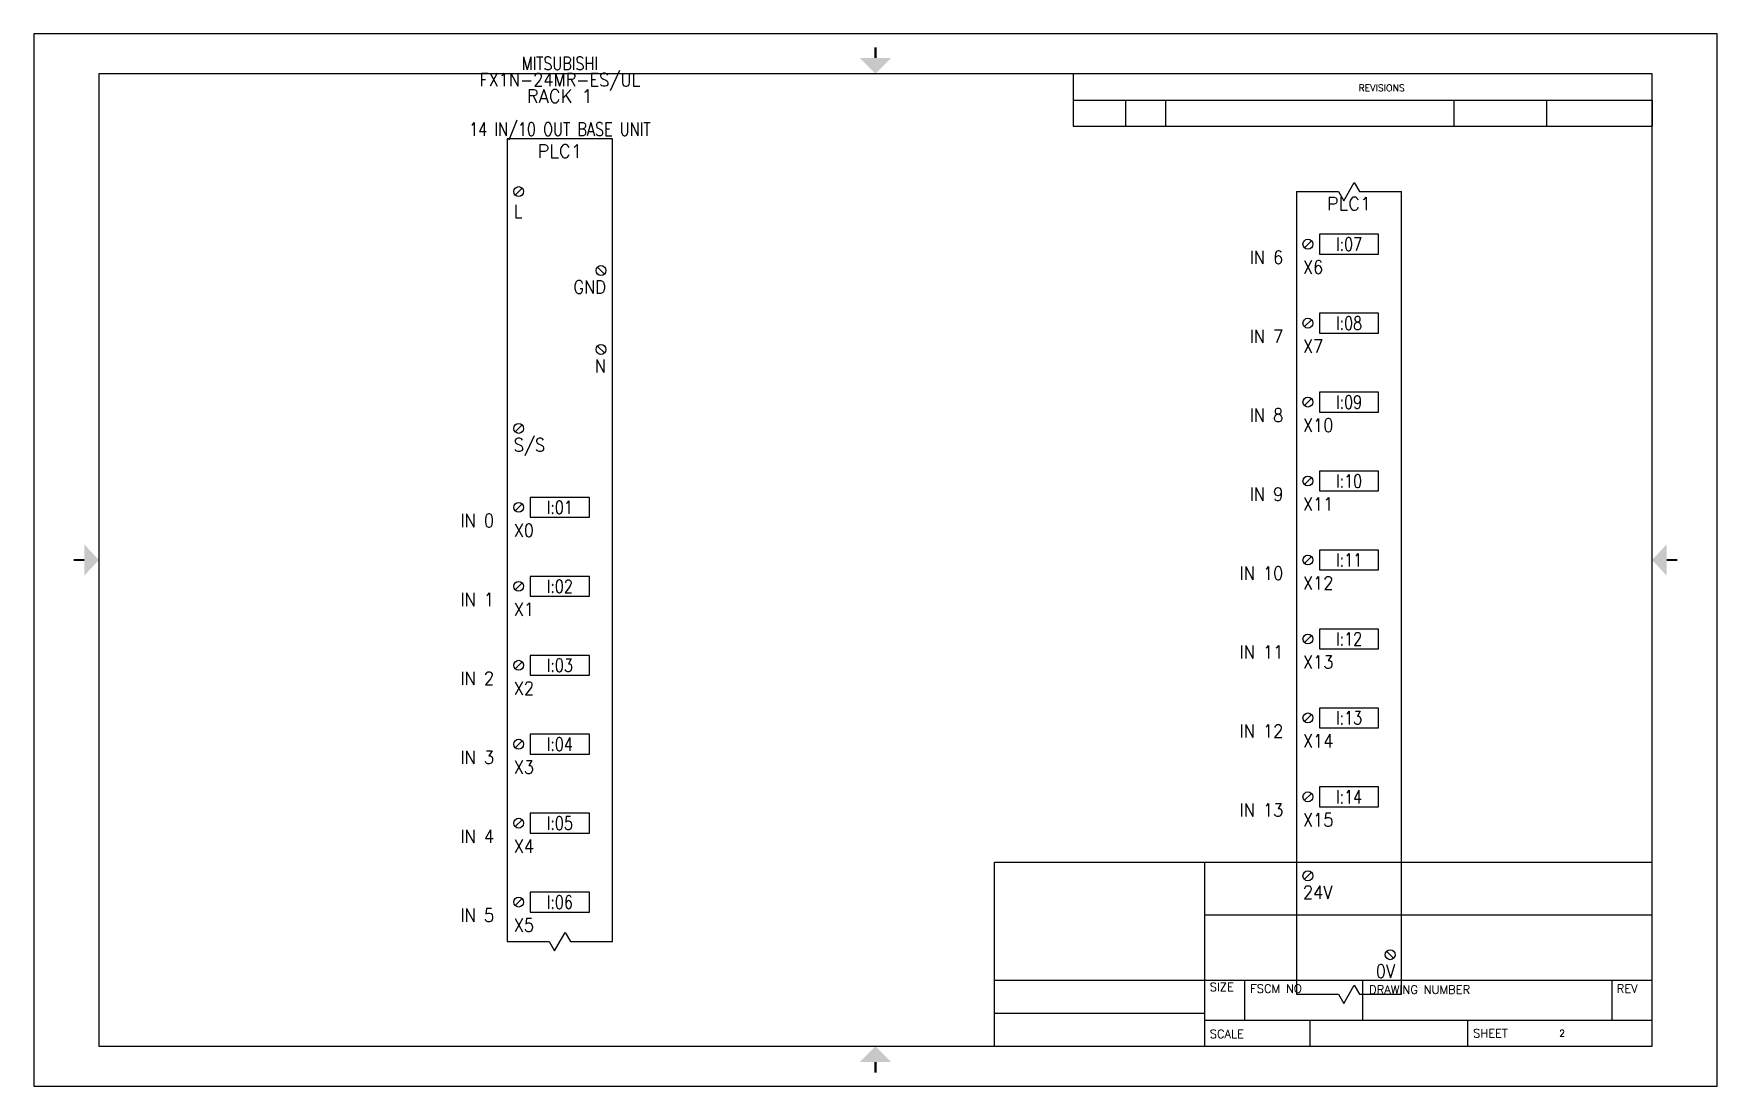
# Model space of a CAD drawing. Header units: inches. Extents: x 0 to 16, y 0 to 10.
import ezdxf
from ezdxf.enums import TextEntityAlignment as Align

# ---------------------------------------------------------------- set-up
doc = ezdxf.new("R2010")
doc.units = ezdxf.units.IN
doc.header["$MEASUREMENT"] = 0
for name, color, linetype in [('DESC', 1, 'Continuous'), ('MISC', 2, 'Continuous'), ('SYMS', 7, 'Continuous'), ('TAGS', 51, 'Continuous'), ('TB_LABELS', 1, 'Continuous'), ('TERMS', 4, 'Continuous'), ('Title Block', 7, 'Continuous'), ('Viewport', 7, 'Continuous')]:
    doc.layers.add(name, color=color, linetype=linetype)
doc.styles.add('Roman', font='romans')
doc.styles.add('WD', font='romans.shx')

# ---------------------------------------------------------------- blocks, each defined once
blk = doc.blocks.new('ANSI_border_B')
at = {"layer": 'Title Block'}
for p, q in [((0, 10), (0, 0)), ((16, 10), (0, 10)), ((16, 0), (16, 10)), ((0.62, 9.62), (0.62, 0.38)), ((15.38, 9.62), (0.62, 9.62)), ((9.88, 9.62), (9.88, 9.37)), ((15.38, 0.38), (15.38, 9.62)), ((9.88, 9.37), (15.38, 9.37)), ((0.62, 0.38), (15.38, 0.38)), ((0, 0), (16, 0))]:
    blk.add_line(p, q, dxfattribs=at)
at = {"layer": 'Title Block', "const_width": 0.02}
for points in [[(8, 9.87), (8, 9.77)], [(0.38, 5), (0.48, 5)], [(15.62, 5), (15.52, 5)], [(8, 0.13), (8, 0.23)]]:
    blk.add_lwpolyline(points, dxfattribs=at)
at = {"layer": 'Title Block'}
for points in [[(7.85, 9.77), (8.15, 9.77), (8, 9.62)], [(0.48, 4.85), (0.48, 5.15), (0.62, 5)], [(15.52, 4.85), (15.52, 5.15), (15.38, 5)], [(7.85, 0.23), (8.15, 0.23), (8, 0.38)]]:
    blk.add_solid(points, dxfattribs=at)
at = {"layer": 'Title Block', "style": 'Roman'}
blk.add_text('REVISIONS', height=0.065, dxfattribs=at).set_placement((12.5902, 9.4525))
blk = doc.blocks.new('JIC_border_B')
blk.add_blockref('ANSI_border_B', (0, 0))
blk = doc.blocks.new('JIC_REVblock_B')
blk.add_line((0, 0), (0, -0.25))
at = {"layer": 'Title Block'}
for p, q in [((-5.5, 0), (0, 0)), ((-5.5, 0), (-5.5, -0.25)), ((-5, -0.25), (-5, 0)), ((-4.62, -0.25), (-4.62, 0)), ((-1.88, -0.25), (-1.88, 0)), ((-1, -0.25), (-1, 0)), ((-5.5, -0.25), (0, -0.25))]:
    blk.add_line(p, q, dxfattribs=at)
at = {"style": 'WD'}
for tag, p in [('ZONE', (-5.391, -0.16)), ('REV', (-4.92, -0.16)), ('DESCRIPTION', (-3.618, -0.16)), ('DATE', (-1.552, -0.16)), ('APPROVED', (-0.759, -0.16))]:
    blk.add_attdef(tag, p, '', height=0.065, dxfattribs=at)
at = {"style": 'WD', "flags": 1}
blk.add_attdef('WD_TB', (-4.505, -0.154), '', height=0.03, dxfattribs=at)
blk = doc.blocks.new('JIC_tblock_desc_B')
for p, q in [((0, 0), (0, 1.75)), ((-6.25, 0), (0, 0))]:
    blk.add_line(p, q)
at = {"layer": 'Title Block'}
for p, q in [((-6.25, 1.75), (0, 1.75)), ((-6.25, 0), (-6.25, 1.75)), ((-4.25, 0), (-4.25, 1.75)), ((-4.25, 1.25), (0, 1.25)), ((-6.25, 0.63), (0, 0.63)), ((-3.87, 0.25), (-3.87, 0.63)), ((-2.75, 0.25), (-2.75, 0.63)), ((-0.38, 0.25), (-0.38, 0.63)), ((-6.25, 0.315), (-4.25, 0.315)), ((-4.25, 0.25), (0, 0.25)), ((-3.25, 0), (-3.25, 0.25)), ((-1.75, 0), (-1.75, 0.25))]:
    blk.add_line(p, q, dxfattribs=at)
at = {"color": 0, "style": 'Roman', "flags": 8}
for tag, p in [('FNAME', (-15.442, 4.043)), ('REVDATE', (-15.442, 1.789)), ('USER', (-15.442, -0.38))]:
    blk.add_attdef(tag, p, '', height=0.15, rotation=90, dxfattribs=at)
at = {"style": 'WD'}
for tag, p in [('PROJDESC', (-2.125, 1.5)), ('TITLE1', (-2.125, 1.095)), ('TITLE2', (-2.125, 0.785))]:
    blk.add_attdef(tag, text='', height=0.08, dxfattribs=at).set_placement(p, align=Align.CENTER)
for tag, p in [('SIZE', (-4.162, 0.32)), ('FSCM_NO', (-3.4, 0.337)), ('DWG_NO', (-1.659, 0.337)), ('REV', (-0.265, 0.303)), ('SCALE', (-3.634, 0.069)), ('SHEET', (-0.883, 0.092))]:
    blk.add_attdef(tag, p, '', height=0.065, dxfattribs=at)
at = {"style": 'WD', "flags": 1}
blk.add_attdef('WD_TB', (-5.57, 0.177), '', height=0.086, dxfattribs=at)
at = {"layer": 'TB_LABELS', "style": 'WD'}
for s, p in [('SIZE', (-4.204, 0.604)), ('FSCM NO', (-3.819, 0.588)), ('DRAWING NUMBER', (-2.689, 0.579)), ('REV', (-0.336, 0.588)), ('SHEET', (-1.701, 0.164)), ('SCALE', (-4.204, 0.158))]:
    blk.add_text(s, height=0.08, dxfattribs=at).set_placement(p, align=Align.TOP_LEFT)
blk = doc.blocks.new('PLCIO_9B0')
at = {"layer": 'SYMS'}
for p, q in [((0.5, 0.5), (-0.5, 0.5)), ((-0.5, 0.5), (-0.5, -7.125)), ((0.5, -7.125), (0.5, 0.5)), ((-0.357, 0.033), (-0.424, -0.033)), ((0.357, -0.717), (0.424, -0.783)), ((0.357, -1.467), (0.424, -1.533)), ((-0.357, -2.217), (-0.424, -2.283)), ((-0.357, -2.967), (-0.424, -3.033)), ((0.281, -2.906), (-0.281, -2.906)), ((-0.281, -2.906), (-0.281, -3.094)), ((0.281, -3.094), (0.281, -2.906)), ((-0.281, -3.094), (0.281, -3.094)), ((0.281, -3.656), (-0.281, -3.656)), ((-0.281, -3.656), (-0.281, -3.844)), ((0.281, -3.844), (0.281, -3.656)), ((-0.357, -3.717), (-0.424, -3.783)), ((-0.281, -3.844), (0.281, -3.844)), ((-0.357, -4.467), (-0.424, -4.533)), ((0.281, -4.406), (-0.281, -4.406)), ((-0.281, -4.406), (-0.281, -4.594)), ((0.281, -4.594), (0.281, -4.406)), ((-0.281, -4.594), (0.281, -4.594)), ((-0.357, -5.217), (-0.424, -5.283)), ((0.281, -5.156), (-0.281, -5.156)), ((-0.281, -5.156), (-0.281, -5.344)), ((0.281, -5.344), (0.281, -5.156)), ((-0.281, -5.344), (0.281, -5.344)), ((0.281, -5.906), (-0.281, -5.906)), ((-0.281, -5.906), (-0.281, -6.094)), ((0.281, -6.094), (0.281, -5.906)), ((-0.357, -5.967), (-0.424, -6.033)), ((-0.281, -6.094), (0.281, -6.094)), ((-0.357, -6.717), (-0.424, -6.783)), ((0.281, -6.656), (-0.281, -6.656)), ((-0.281, -6.656), (-0.281, -6.844)), ((0.281, -6.844), (0.281, -6.656)), ((-0.281, -6.844), (0.281, -6.844)), ((-0.05, -7.212), (0.05, -7.038)), ((0.05, -7.038), (0.1, -7.125)), ((-0.5, -7.125), (-0.1, -7.125)), ((-0.1, -7.125), (-0.05, -7.212)), ((0.1, -7.125), (0.5, -7.125))]:
    blk.add_line(p, q, dxfattribs=at)
for centre in [(-0.391, 0), (0.391, -0.75), (0.391, -1.5), (-0.391, -2.25), (-0.391, -3), (-0.391, -3.75), (-0.391, -4.5), (-0.391, -5.25), (-0.391, -6), (-0.391, -6.75)]:
    blk.add_circle(centre, 0.0469, dxfattribs=at)
at = {"layer": 'SYMS', "style": 'WD'}
for tag, width, p in [('INST', 0.8, (0, 1.482)), ('MFG', 0.8, (0, 1.156)), ('LOC', 0.8, (0, 1.312)), ('CAT', 0.9, (0, 1)), ('DESC', 0.8, (0, 0.53))]:
    blk.add_attdef(tag, text='', height=0.125, dxfattribs=dict(at, width=width)).set_placement(p, align=Align.CENTER)
for tag, p in [('LINE1', (0, 0.844)), ('LINE2', (0, 0.688)), ('TAG', (0, 0.322))]:
    blk.add_attdef(tag, text='', height=0.125, dxfattribs=at).set_placement(p, align=Align.CENTER)
at = {"layer": 'SYMS', "linetype": 'Continuous', "style": 'WD', "flags": 9}
blk.add_attdef('ASSYCODE', text='', height=0.01, dxfattribs=at).set_placement((0.23, 1.071), align=Align.CENTER)
at = {"layer": 'SYMS', "style": 'WD', "flags": 1}
for tag, p in [('X4TERM01', (-0.438, 0)), ('X1TERM02', (0.438, -0.75)), ('X1TERM03', (0.438, -1.5)), ('X4TERM04', (-0.438, -2.25)), ('X4TERM05', (-0.438, -3)), ('X4TERM06', (-0.438, -3.75)), ('X4TERM07', (-0.438, -4.5)), ('X4TERM08', (-0.438, -5.25)), ('X4TERM09', (-0.438, -6)), ('X4TERM10', (-0.438, -6.75))]:
    blk.add_attdef(tag, p, '', height=0.01, dxfattribs=at)
at = {"layer": 'SYMS', "style": 'WD'}
for tag, width, p in [('TERMDESC01', 0.8, (-0.625, -0.062)), ('TERMDESC02', 0.9, (-0.625, -0.812)), ('TERM02', 0.9, (0.438, -0.844)), ('TERMDESC03', 0.9, (-0.625, -1.562)), ('TERM03', 0.9, (0.438, -1.594)), ('TERMDESC04', 0.8, (-0.625, -2.312)), ('TERMDESC05', 0.9, (-0.625, -3.062)), ('TERMDESC06', 0.9, (-0.625, -3.812)), ('TERMDESC07', 0.9, (-0.625, -4.562)), ('TERMDESC08', 0.9, (-0.625, -5.312)), ('TERMDESC09', 0.9, (-0.625, -6.062)), ('TERMDESC10', 0.9, (-0.625, -6.812))]:
    blk.add_attdef(tag, text='', height=0.125, dxfattribs=dict(at, width=width)).set_placement(p, align=Align.TOP_RIGHT)
at = {"layer": 'SYMS', "style": 'WD', "width": 0.9}
for tag, p in [('TERM01', (-0.438, -0.125)), ('TERM04', (-0.438, -2.344)), ('TERM05', (-0.438, -3.156)), ('TERM06', (-0.438, -3.906)), ('TERM07', (-0.438, -4.656)), ('TERM08', (-0.438, -5.406)), ('TERM09', (-0.438, -6.156)), ('TERM10', (-0.438, -6.906))]:
    blk.add_attdef(tag, text='', height=0.125, dxfattribs=at).set_placement(p, align=Align.TOP_LEFT)
for tag, p in [('DESCA05', (1.25, -2.969)), ('DESCB05', (1.25, -3.125)), ('DESCC05', (1.25, -3.281)), ('DESCD05', (1.25, -3.438)), ('DESCE05', (1.25, -3.594)), ('DESCA06', (1.25, -3.719)), ('DESCB06', (1.25, -3.875)), ('DESCC06', (1.25, -4.031)), ('DESCD06', (1.25, -4.188)), ('DESCE06', (1.25, -4.344)), ('DESCA07', (1.25, -4.469)), ('DESCB07', (1.25, -4.625)), ('DESCC07', (1.25, -4.781)), ('DESCD07', (1.25, -4.938)), ('DESCE07', (1.25, -5.094)), ('DESCA08', (1.25, -5.219)), ('DESCB08', (1.25, -5.375)), ('DESCC08', (1.25, -5.531)), ('DESCD08', (1.25, -5.688)), ('DESCE08', (1.25, -5.844)), ('DESCA09', (1.25, -5.969)), ('DESCB09', (1.25, -6.125)), ('DESCC09', (1.25, -6.281)), ('DESCD09', (1.25, -6.438)), ('DESCE09', (1.25, -6.594)), ('DESCA10', (1.25, -6.719)), ('DESCB10', (1.25, -6.875)), ('DESCC10', (1.25, -7.031)), ('DESCD10', (1.25, -7.188)), ('DESCE10', (1.25, -7.344))]:
    blk.add_attdef(tag, p, '', height=0.125, dxfattribs=at)
at = {"layer": 'SYMS', "style": 'WD', "width": 0.8}
for tag, p in [('TAGA05', (0, -3)), ('TAGA06', (0, -3.75)), ('TAGA07', (0, -4.5)), ('TAGA08', (0, -5.25)), ('TAGA09', (0, -6)), ('TAGA10', (0, -6.75))]:
    blk.add_attdef(tag, text='', height=0.125, dxfattribs=at).set_placement(p, align=Align.MIDDLE_CENTER)
blk = doc.blocks.new('PLCIO_B73')
at = {"layer": 'SYMS'}
for p, q in [((-0.5, 0.5), (-0.1, 0.5)), ((-0.5, 0.5), (-0.5, -7.125)), ((-0.1, 0.5), (-0.05, 0.413)), ((-0.05, 0.413), (0.05, 0.587)), ((0.05, 0.587), (0.1, 0.5)), ((0.1, 0.5), (0.5, 0.5)), ((0.5, -7.125), (0.5, 0.5)), ((-0.357, 0.033), (-0.424, -0.033)), ((0.281, 0.094), (-0.281, 0.094)), ((-0.281, 0.094), (-0.281, -0.094)), ((0.281, -0.094), (0.281, 0.094)), ((-0.281, -0.094), (0.281, -0.094)), ((-0.357, -0.717), (-0.424, -0.783)), ((0.281, -0.656), (-0.281, -0.656)), ((-0.281, -0.656), (-0.281, -0.844)), ((0.281, -0.844), (0.281, -0.656)), ((-0.281, -0.844), (0.281, -0.844)), ((0.281, -1.406), (-0.281, -1.406)), ((-0.281, -1.406), (-0.281, -1.594)), ((0.281, -1.594), (0.281, -1.406)), ((-0.357, -1.467), (-0.424, -1.533)), ((-0.281, -1.594), (0.281, -1.594)), ((-0.357, -2.217), (-0.424, -2.283)), ((0.281, -2.156), (-0.281, -2.156)), ((-0.281, -2.156), (-0.281, -2.344)), ((0.281, -2.344), (0.281, -2.156)), ((-0.281, -2.344), (0.281, -2.344)), ((-0.357, -2.967), (-0.424, -3.033)), ((0.281, -2.906), (-0.281, -2.906)), ((-0.281, -2.906), (-0.281, -3.094)), ((0.281, -3.094), (0.281, -2.906)), ((-0.281, -3.094), (0.281, -3.094)), ((0.281, -3.656), (-0.281, -3.656)), ((-0.281, -3.656), (-0.281, -3.844)), ((0.281, -3.844), (0.281, -3.656)), ((-0.357, -3.717), (-0.424, -3.783)), ((-0.281, -3.844), (0.281, -3.844)), ((-0.357, -4.467), (-0.424, -4.533)), ((0.281, -4.406), (-0.281, -4.406)), ((-0.281, -4.406), (-0.281, -4.594)), ((0.281, -4.594), (0.281, -4.406)), ((-0.281, -4.594), (0.281, -4.594)), ((-0.357, -5.217), (-0.424, -5.283)), ((0.281, -5.156), (-0.281, -5.156)), ((-0.281, -5.156), (-0.281, -5.344)), ((0.281, -5.344), (0.281, -5.156)), ((-0.281, -5.344), (0.281, -5.344)), ((-0.357, -5.967), (-0.424, -6.033)), ((0.357, -6.717), (0.424, -6.783)), ((-0.05, -7.212), (0.05, -7.038)), ((0.05, -7.038), (0.1, -7.125)), ((-0.5, -7.125), (-0.1, -7.125)), ((-0.1, -7.125), (-0.05, -7.212)), ((0.1, -7.125), (0.5, -7.125))]:
    blk.add_line(p, q, dxfattribs=at)
for centre in [(-0.391, 0), (-0.391, -0.75), (-0.391, -1.5), (-0.391, -2.25), (-0.391, -3), (-0.391, -3.75), (-0.391, -4.5), (-0.391, -5.25), (-0.391, -6), (0.391, -6.75)]:
    blk.add_circle(centre, 0.0469, dxfattribs=at)
at = {"style": 'WD', "width": 0.8}
for tag, p in [('INST', (0, 1.482)), ('LOC', (0, 1.312))]:
    blk.add_attdef(tag, text='', height=0.125, dxfattribs=at).set_placement(p, align=Align.CENTER)
at = {"style": 'WD'}
blk.add_attdef('TAG_1', text='', height=0.125, dxfattribs=at).set_placement((0, 0.322), align=Align.CENTER)
at = {"layer": 'SYMS', "style": 'WD', "flags": 1}
for tag, p in [('X4TERM11', (-0.438, 0)), ('X4TERM12', (-0.438, -0.75)), ('X4TERM13', (-0.438, -1.5)), ('X4TERM14', (-0.438, -2.25)), ('X4TERM15', (-0.438, -3)), ('X4TERM16', (-0.438, -3.75)), ('X4TERM17', (-0.438, -4.5)), ('X4TERM18', (-0.438, -5.25)), ('X4TERM19', (-0.438, -6)), ('X1TERM20', (0.438, -6.75))]:
    blk.add_attdef(tag, p, '', height=0.01, dxfattribs=at)
at = {"layer": 'SYMS', "style": 'WD', "width": 0.8}
for tag, p in [('TAGA11', (0, 0)), ('TAGA12', (0, -0.75)), ('TAGA13', (0, -1.5)), ('TAGA14', (0, -2.25)), ('TAGA15', (0, -3)), ('TAGA16', (0, -3.75)), ('TAGA17', (0, -4.5)), ('TAGA18', (0, -5.25))]:
    blk.add_attdef(tag, text='', height=0.125, dxfattribs=at).set_placement(p, align=Align.MIDDLE_CENTER)
at = {"layer": 'SYMS', "style": 'WD', "width": 0.9}
for tag, p in [('DESCA11', (1.25, 0.031)), ('DESCB11', (1.25, -0.125)), ('DESCC11', (1.25, -0.281)), ('DESCD11', (1.25, -0.438)), ('DESCE11', (1.25, -0.594)), ('DESCA12', (1.25, -0.719)), ('DESCB12', (1.25, -0.875)), ('DESCC12', (1.25, -1.031)), ('DESCD12', (1.25, -1.188)), ('DESCE12', (1.25, -1.344)), ('DESCA13', (1.25, -1.469)), ('DESCB13', (1.25, -1.625)), ('DESCC13', (1.25, -1.781)), ('DESCD13', (1.25, -1.938)), ('DESCE13', (1.25, -2.094)), ('DESCA14', (1.25, -2.219)), ('DESCB14', (1.25, -2.375)), ('DESCC14', (1.25, -2.531)), ('DESCD14', (1.25, -2.688)), ('DESCE14', (1.25, -2.844)), ('DESCA15', (1.25, -2.969)), ('DESCB15', (1.25, -3.125)), ('DESCC15', (1.25, -3.281)), ('DESCD15', (1.25, -3.438)), ('DESCE15', (1.25, -3.594)), ('DESCA16', (1.25, -3.719)), ('DESCB16', (1.25, -3.875)), ('DESCC16', (1.25, -4.031)), ('DESCD16', (1.25, -4.188)), ('DESCE16', (1.25, -4.344)), ('DESCA17', (1.25, -4.469)), ('DESCB17', (1.25, -4.625)), ('DESCC17', (1.25, -4.781)), ('DESCD17', (1.25, -4.938)), ('DESCE17', (1.25, -5.094)), ('DESCA18', (1.25, -5.219)), ('DESCB18', (1.25, -5.375)), ('DESCC18', (1.25, -5.531)), ('DESCD18', (1.25, -5.688)), ('DESCE18', (1.25, -5.844))]:
    blk.add_attdef(tag, p, '', height=0.125, dxfattribs=at)
at = {"layer": 'SYMS', "style": 'WD'}
for tag, width, p in [('TERMDESC11', 0.9, (-0.625, -0.062)), ('TERMDESC12', 0.9, (-0.625, -0.812)), ('TERMDESC13', 0.9, (-0.625, -1.562)), ('TERMDESC14', 0.9, (-0.625, -2.312)), ('TERMDESC15', 0.9, (-0.625, -3.062)), ('TERMDESC16', 0.9, (-0.625, -3.812)), ('TERMDESC17', 0.9, (-0.625, -4.562)), ('TERMDESC18', 0.9, (-0.625, -5.312)), ('TERMDESC19', 0.8, (-0.625, -6.062)), ('TERMDESC20', 0.9, (-0.625, -6.812)), ('TERM20', 0.9, (0.438, -6.844))]:
    blk.add_attdef(tag, text='', height=0.125, dxfattribs=dict(at, width=width)).set_placement(p, align=Align.TOP_RIGHT)
at = {"layer": 'SYMS', "style": 'WD', "width": 0.9}
for tag, p in [('TERM11', (-0.438, -0.156)), ('TERM12', (-0.438, -0.906)), ('TERM13', (-0.438, -1.656)), ('TERM14', (-0.438, -2.406)), ('TERM15', (-0.438, -3.156)), ('TERM16', (-0.438, -3.906)), ('TERM17', (-0.438, -4.656)), ('TERM18', (-0.438, -5.406)), ('TERM19', (-0.438, -6.094))]:
    blk.add_attdef(tag, text='', height=0.125, dxfattribs=at).set_placement(p, align=Align.TOP_LEFT)

msp = doc.modelspace()

# ---------------------------------------------------------------- block references
msp.add_blockref('JIC_REVblock_B', (15.38, 9.37))
ref = msp.add_blockref('JIC_tblock_desc_B', (15.38, 0.38))
ref.add_attrib('SHEET', '2', (14.497, 0.472), dxfattribs={"height": 0.065, "style": 'WD'})
at = {"layer": 'SYMS'}
ref = msp.add_blockref('PLCIO_9B0', (5, 8.5), dxfattribs=at)
ref.add_attrib('TERM01', 'L', dxfattribs={"layer": 'TERMS', "height": 0.125, "style": 'WD', "width": 0.9}).set_placement((4.562, 8.375), align=Align.TOP_LEFT)
ref.add_attrib('MFG', 'MITSUBISHI', dxfattribs={"layer": 'MISC', "height": 0.125, "style": 'WD', "width": 0.8}).set_placement((5, 9.656), align=Align.CENTER)
ref.add_attrib('DESC', '14 IN/10 OUT BASE UNIT', dxfattribs={"layer": 'DESC', "height": 0.125, "style": 'WD', "width": 0.8}).set_placement((5, 9.03), align=Align.CENTER)
ref.add_attrib('LINE1', 'RACK 1', dxfattribs={"layer": 'MISC', "height": 0.125, "style": 'WD'}).set_placement((5, 9.344), align=Align.CENTER)
ref.add_attrib('TAG', 'PLC1', dxfattribs={"layer": 'TAGS', "height": 0.125, "style": 'WD'}).set_placement((5, 8.822), align=Align.CENTER)
ref.add_attrib('CAT', 'FX1N-24MR-ES/UL', dxfattribs={"layer": 'MISC', "height": 0.125, "style": 'WD', "width": 0.9}).set_placement((5, 9.5), align=Align.CENTER)
ref.add_attrib('TERM02', 'GND', dxfattribs={"layer": 'TERMS', "height": 0.125, "style": 'WD', "width": 0.9}).set_placement((5.438, 7.656), align=Align.TOP_RIGHT)
ref.add_attrib('TERM03', 'N', dxfattribs={"layer": 'TERMS', "height": 0.125, "style": 'WD', "width": 0.9}).set_placement((5.438, 6.906), align=Align.TOP_RIGHT)
ref.add_attrib('TERM04', 'S/S', dxfattribs={"layer": 'TERMS', "height": 0.125, "style": 'WD', "width": 0.9}).set_placement((4.562, 6.156), align=Align.TOP_LEFT)
ref.add_attrib('TERM05', 'X0', dxfattribs={"layer": 'TERMS', "height": 0.125, "style": 'WD', "width": 0.9}).set_placement((4.562, 5.344), align=Align.TOP_LEFT)
ref.add_attrib('TAGA05', 'I:01', dxfattribs={"layer": 'TAGS', "height": 0.125, "style": 'WD', "width": 0.8}).set_placement((5, 5.5), align=Align.MIDDLE_CENTER)
ref.add_attrib('TERMDESC05', 'IN 0', dxfattribs={"layer": 'TERMS', "height": 0.125, "style": 'WD', "width": 0.9}).set_placement((4.375, 5.438), align=Align.TOP_RIGHT)
ref.add_attrib('TERM06', 'X1', dxfattribs={"layer": 'TERMS', "height": 0.125, "style": 'WD', "width": 0.9}).set_placement((4.562, 4.594), align=Align.TOP_LEFT)
ref.add_attrib('TAGA06', 'I:02', dxfattribs={"layer": 'TAGS', "height": 0.125, "style": 'WD', "width": 0.8}).set_placement((5, 4.75), align=Align.MIDDLE_CENTER)
ref.add_attrib('TERMDESC06', 'IN 1', dxfattribs={"layer": 'TERMS', "height": 0.125, "style": 'WD', "width": 0.9}).set_placement((4.375, 4.688), align=Align.TOP_RIGHT)
ref.add_attrib('TERM07', 'X2', dxfattribs={"layer": 'TERMS', "height": 0.125, "style": 'WD', "width": 0.9}).set_placement((4.562, 3.844), align=Align.TOP_LEFT)
ref.add_attrib('TAGA07', 'I:03', dxfattribs={"layer": 'TAGS', "height": 0.125, "style": 'WD', "width": 0.8}).set_placement((5, 4), align=Align.MIDDLE_CENTER)
ref.add_attrib('TERMDESC07', 'IN 2', dxfattribs={"layer": 'TERMS', "height": 0.125, "style": 'WD', "width": 0.9}).set_placement((4.375, 3.938), align=Align.TOP_RIGHT)
ref.add_attrib('TERM08', 'X3', dxfattribs={"layer": 'TERMS', "height": 0.125, "style": 'WD', "width": 0.9}).set_placement((4.562, 3.094), align=Align.TOP_LEFT)
ref.add_attrib('TAGA08', 'I:04', dxfattribs={"layer": 'TAGS', "height": 0.125, "style": 'WD', "width": 0.8}).set_placement((5, 3.25), align=Align.MIDDLE_CENTER)
ref.add_attrib('TERMDESC08', 'IN 3', dxfattribs={"layer": 'TERMS', "height": 0.125, "style": 'WD', "width": 0.9}).set_placement((4.375, 3.188), align=Align.TOP_RIGHT)
ref.add_attrib('TERM09', 'X4', dxfattribs={"layer": 'TERMS', "height": 0.125, "style": 'WD', "width": 0.9}).set_placement((4.562, 2.344), align=Align.TOP_LEFT)
ref.add_attrib('TAGA09', 'I:05', dxfattribs={"layer": 'TAGS', "height": 0.125, "style": 'WD', "width": 0.8}).set_placement((5, 2.5), align=Align.MIDDLE_CENTER)
ref.add_attrib('TERMDESC09', 'IN 4', dxfattribs={"layer": 'TERMS', "height": 0.125, "style": 'WD', "width": 0.9}).set_placement((4.375, 2.438), align=Align.TOP_RIGHT)
ref.add_attrib('TERM10', 'X5', dxfattribs={"layer": 'TERMS', "height": 0.125, "style": 'WD', "width": 0.9}).set_placement((4.562, 1.594), align=Align.TOP_LEFT)
ref.add_attrib('TAGA10', 'I:06', dxfattribs={"layer": 'TAGS', "height": 0.125, "style": 'WD', "width": 0.8}).set_placement((5, 1.75), align=Align.MIDDLE_CENTER)
ref.add_attrib('TERMDESC10', 'IN 5', dxfattribs={"layer": 'TERMS', "height": 0.125, "style": 'WD', "width": 0.9}).set_placement((4.375, 1.688), align=Align.TOP_RIGHT)
ref = msp.add_blockref('PLCIO_B73', (12.5, 8), dxfattribs=at)
ref.add_attrib('TERM11', 'X6', dxfattribs={"layer": 'TERMS', "height": 0.125, "style": 'WD', "width": 0.9}).set_placement((12.062, 7.844), align=Align.TOP_LEFT)
ref.add_attrib('TAGA11', 'I:07', dxfattribs={"layer": 'TAGS', "height": 0.125, "style": 'WD', "width": 0.8}).set_placement((12.5, 8), align=Align.MIDDLE_CENTER)
ref.add_attrib('TERMDESC11', 'IN 6', dxfattribs={"layer": 'TERMS', "height": 0.125, "style": 'WD', "width": 0.9}).set_placement((11.875, 7.938), align=Align.TOP_RIGHT)
ref.add_attrib('TERM12', 'X7', dxfattribs={"layer": 'TERMS', "height": 0.125, "style": 'WD', "width": 0.9}).set_placement((12.062, 7.094), align=Align.TOP_LEFT)
ref.add_attrib('TAGA12', 'I:08', dxfattribs={"layer": 'TAGS', "height": 0.125, "style": 'WD', "width": 0.8}).set_placement((12.5, 7.25), align=Align.MIDDLE_CENTER)
ref.add_attrib('TERMDESC12', 'IN 7', dxfattribs={"layer": 'TERMS', "height": 0.125, "style": 'WD', "width": 0.9}).set_placement((11.875, 7.188), align=Align.TOP_RIGHT)
ref.add_attrib('TERM13', 'X10', dxfattribs={"layer": 'TERMS', "height": 0.125, "style": 'WD', "width": 0.9}).set_placement((12.062, 6.344), align=Align.TOP_LEFT)
ref.add_attrib('TAGA13', 'I:09', dxfattribs={"layer": 'TAGS', "height": 0.125, "style": 'WD', "width": 0.8}).set_placement((12.5, 6.5), align=Align.MIDDLE_CENTER)
ref.add_attrib('TERMDESC13', 'IN 8', dxfattribs={"layer": 'TERMS', "height": 0.125, "style": 'WD', "width": 0.9}).set_placement((11.875, 6.438), align=Align.TOP_RIGHT)
ref.add_attrib('TERM14', 'X11', dxfattribs={"layer": 'TERMS', "height": 0.125, "style": 'WD', "width": 0.9}).set_placement((12.062, 5.594), align=Align.TOP_LEFT)
ref.add_attrib('TAGA14', 'I:10', dxfattribs={"layer": 'TAGS', "height": 0.125, "style": 'WD', "width": 0.8}).set_placement((12.5, 5.75), align=Align.MIDDLE_CENTER)
ref.add_attrib('TERMDESC14', 'IN 9', dxfattribs={"layer": 'TERMS', "height": 0.125, "style": 'WD', "width": 0.9}).set_placement((11.875, 5.688), align=Align.TOP_RIGHT)
ref.add_attrib('TERM15', 'X12', dxfattribs={"layer": 'TERMS', "height": 0.125, "style": 'WD', "width": 0.9}).set_placement((12.062, 4.844), align=Align.TOP_LEFT)
ref.add_attrib('TAGA15', 'I:11', dxfattribs={"layer": 'TAGS', "height": 0.125, "style": 'WD', "width": 0.8}).set_placement((12.5, 5), align=Align.MIDDLE_CENTER)
ref.add_attrib('TERMDESC15', 'IN 10', dxfattribs={"layer": 'TERMS', "height": 0.125, "style": 'WD', "width": 0.9}).set_placement((11.875, 4.938), align=Align.TOP_RIGHT)
ref.add_attrib('TERM16', 'X13', dxfattribs={"layer": 'TERMS', "height": 0.125, "style": 'WD', "width": 0.9}).set_placement((12.062, 4.094), align=Align.TOP_LEFT)
ref.add_attrib('TAGA16', 'I:12', dxfattribs={"layer": 'TAGS', "height": 0.125, "style": 'WD', "width": 0.8}).set_placement((12.5, 4.25), align=Align.MIDDLE_CENTER)
ref.add_attrib('TERMDESC16', 'IN 11', dxfattribs={"layer": 'TERMS', "height": 0.125, "style": 'WD', "width": 0.9}).set_placement((11.875, 4.188), align=Align.TOP_RIGHT)
ref.add_attrib('TERM17', 'X14', dxfattribs={"layer": 'TERMS', "height": 0.125, "style": 'WD', "width": 0.9}).set_placement((12.062, 3.344), align=Align.TOP_LEFT)
ref.add_attrib('TAGA17', 'I:13', dxfattribs={"layer": 'TAGS', "height": 0.125, "style": 'WD', "width": 0.8}).set_placement((12.5, 3.5), align=Align.MIDDLE_CENTER)
ref.add_attrib('TERMDESC17', 'IN 12', dxfattribs={"layer": 'TERMS', "height": 0.125, "style": 'WD', "width": 0.9}).set_placement((11.875, 3.438), align=Align.TOP_RIGHT)
ref.add_attrib('TERM18', 'X15', dxfattribs={"layer": 'TERMS', "height": 0.125, "style": 'WD', "width": 0.9}).set_placement((12.062, 2.594), align=Align.TOP_LEFT)
ref.add_attrib('TAGA18', 'I:14', dxfattribs={"layer": 'TAGS', "height": 0.125, "style": 'WD', "width": 0.8}).set_placement((12.5, 2.75), align=Align.MIDDLE_CENTER)
ref.add_attrib('TERMDESC18', 'IN 13', dxfattribs={"layer": 'TERMS', "height": 0.125, "style": 'WD', "width": 0.9}).set_placement((11.875, 2.688), align=Align.TOP_RIGHT)
ref.add_attrib('TERM19', '24V', dxfattribs={"layer": 'TERMS', "height": 0.125, "style": 'WD', "width": 0.9}).set_placement((12.062, 1.906), align=Align.TOP_LEFT)
ref.add_attrib('TERM20', '0V', dxfattribs={"layer": 'TERMS', "height": 0.125, "style": 'WD', "width": 0.9}).set_placement((12.938, 1.156), align=Align.TOP_RIGHT)
ref.add_attrib('TAG_1', 'PLC1', dxfattribs={"layer": 'TAGS', "height": 0.125, "style": 'WD'}).set_placement((12.5, 8.322), align=Align.CENTER)
at = {"layer": 'Viewport'}
msp.add_blockref('JIC_border_B', (0, 0), dxfattribs=at)

doc.saveas('drawing.dxf')
